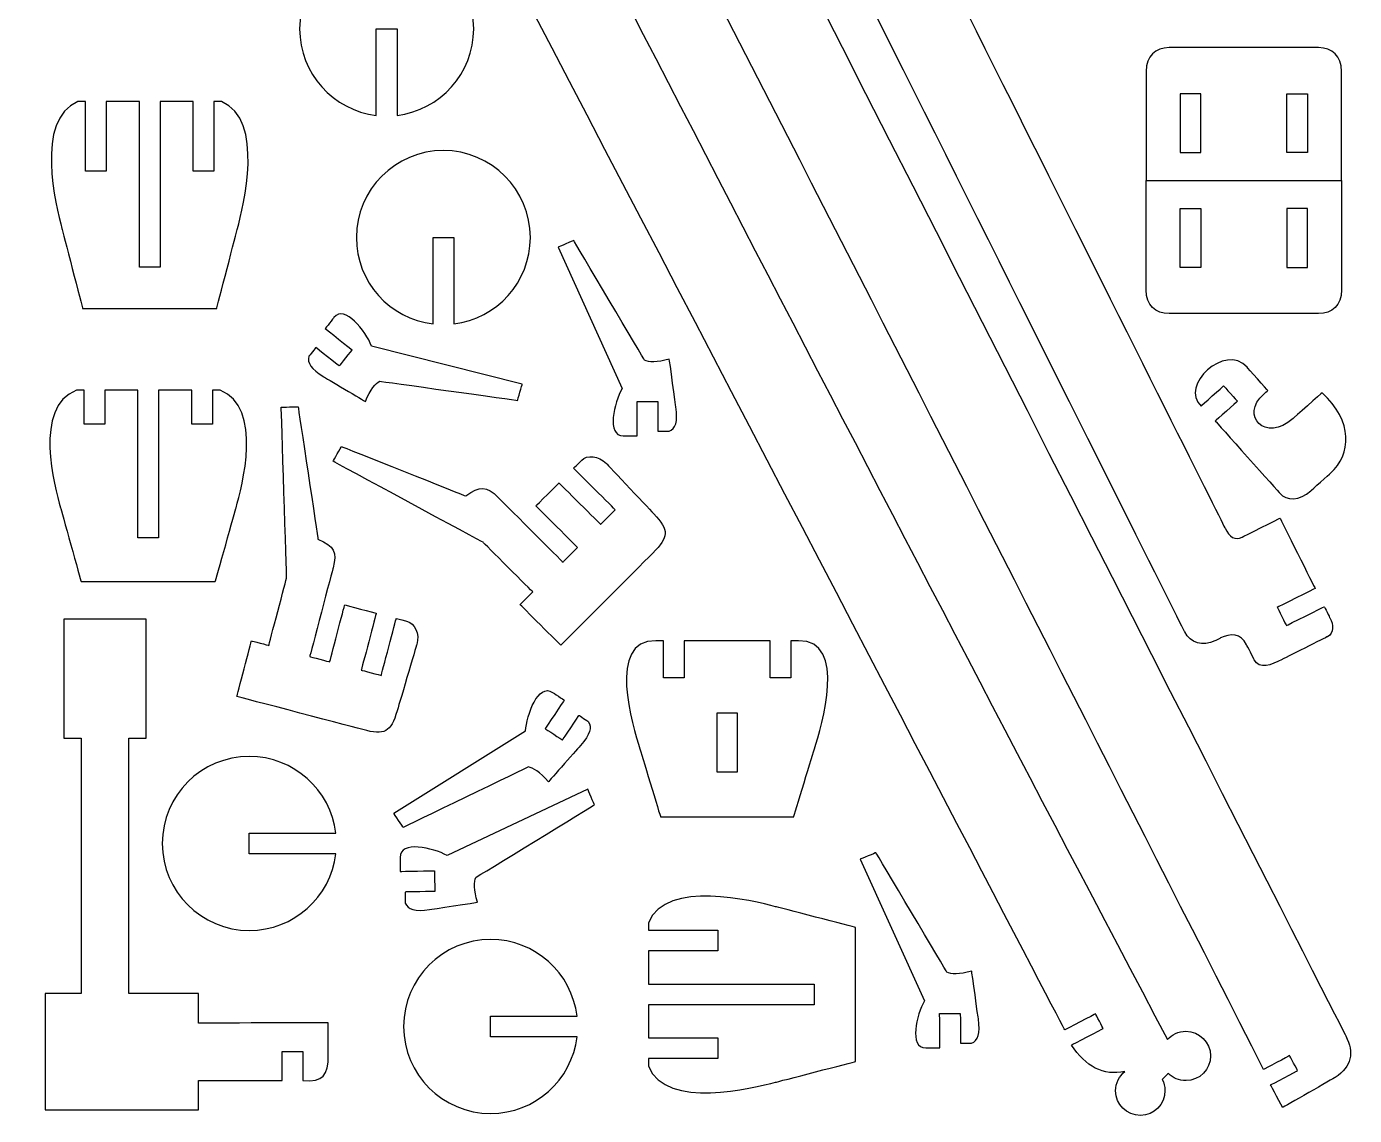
# Model space of a CAD drawing. Header units: centimetres. Extents: x -55.8 to 26.1, y 6.1 to 52.2.
# Drawn here: x -13.26 to 6.03, y 21.61 to 37.43 of the extents above; entities that cross this region are included whole.
import ezdxf

# ---------------------------------------------------------------- set-up
doc = ezdxf.new("R2010")
doc.units = ezdxf.units.CM
doc.header["$MEASUREMENT"] = 0
doc.layers.add('Camada 1', color=7, linetype='Continuous')

msp = doc.modelspace()

# ---------------------------------------------------------------- linework, layer by layer
at = {"layer": 'Camada 1', "color": 240, "lineweight": 25}
for points, knots in [([(-11.33277, 48.4016), (-9.77291, 48.03266), (-8.28973, 47.27766), (-7.00658, 45.08253), (-7.00658, 45.08253), (-7.00658, 45.08253), (-6.47346, 44.17518), (-6.47346, 44.17518), (-6.47346, 44.17518), (-6.47346, 44.17518), (-6.07547, 44.38625), (-6.07547, 44.38625), (-6.07547, 44.38625), (-6.07547, 44.38625), (-5.96004, 44.16864), (-5.96004, 44.16864), (-5.96004, 44.16864), (-5.96004, 44.16864), (-6.37458, 43.94872), (-6.37458, 43.94872), (-6.37458, 43.94872), (-2.65694, 36.74663), (1.04342, 29.49462), (4.71136, 22.27861), (4.71136, 22.27861), (4.71136, 22.27861), (5.08983, 22.47938), (5.08983, 22.47938), (5.08983, 22.47938), (5.08983, 22.47938), (5.20527, 22.26178), (5.20527, 22.26178), (5.20527, 22.26178), (5.20527, 22.26178), (4.81302, 22.05369), (4.81302, 22.05369), (4.81302, 22.05369), (4.81302, 22.05369), (4.98738, 21.72511), (4.98738, 21.72511), (4.98738, 21.72511), (4.98738, 21.72511), (5.74973, 22.16106), (5.74973, 22.16106), (5.74973, 22.16106), (5.99202, 22.3279), (6.03083, 22.51865), (5.9049, 22.76578), (5.9049, 22.76578), (5.9049, 22.76578), (-8.72822, 51.48552), (-8.72822, 51.48552), (-8.72822, 51.48552), (-9.09549, 52.23334), (-9.64828, 52.10548), (-10.14335, 51.38784), (-10.14335, 51.38784), (-10.14335, 51.38784), (-12.54517, 51.22202), (-12.54517, 51.22202), (-12.54517, 51.22202), (-13.25667, 51.17292), (-13.18968, 50.10288), (-12.60358, 49.89743), (-12.60358, 49.89743), (-12.49785, 49.87788), (-12.4415, 49.88263), (-12.41624, 49.93623), (-12.41624, 49.93623), (-12.41624, 49.93623), (-12.60182, 50.31631), (-12.60182, 50.31631), (-12.60182, 50.31631), (-12.60182, 50.31631), (-12.33197, 50.44808), (-12.33197, 50.44808), (-12.33197, 50.44808), (-12.33197, 50.44808), (-11.33277, 48.4016), (-11.33277, 48.4016)], [0, 0, 0, 0, 0.04761905, 0.04761905, 0.04761905, 0.04761906, 0.0952381, 0.0952381, 0.0952381, 0.09523811, 0.14285714, 0.14285714, 0.14285714, 0.14285715, 0.19047619, 0.19047619, 0.19047619, 0.1904762, 0.23809524, 0.23809524, 0.23809524, 0.23809525, 0.28571429, 0.28571429, 0.28571429, 0.2857143, 0.33333333, 0.33333333, 0.33333333, 0.33333334, 0.38095238, 0.38095238, 0.38095238, 0.38095239, 0.42857143, 0.42857143, 0.42857143, 0.42857144, 0.47619048, 0.47619048, 0.47619048, 0.47619049, 0.52380952, 0.52380952, 0.52380952, 0.52380953, 0.57142857, 0.57142857, 0.57142857, 0.57142858, 0.61904762, 0.61904762, 0.61904762, 0.61904763, 0.66666667, 0.66666667, 0.66666667, 0.66666668, 0.71428571, 0.71428571, 0.71428571, 0.71428572, 0.76190476, 0.76190476, 0.76190476, 0.76190477, 0.80952381, 0.80952381, 0.80952381, 0.80952382, 0.85714286, 0.85714286, 0.85714286, 0.85714287, 0.9047619, 0.9047619, 0.9047619, 0.90476191, 1, 1, 1, 1]), ([(3.3279, 22.22209), (3.39352, 22.15391), (3.48214, 22.11548), (3.58428, 22.11601), (3.58428, 22.11601), (3.78213, 22.11706), (3.94168, 22.27834), (3.94061, 22.47619), (3.94061, 22.47619), (3.93955, 22.67404), (3.77828, 22.83359), (3.58043, 22.83252), (3.58043, 22.83252), (3.58043, 22.83252), (3.58043, 22.83252), (3.58041, 22.83252), (3.58041, 22.83252), (3.47499, 22.83196), (3.38044, 22.78588), (3.31528, 22.71303), (3.31528, 22.71303), (-0.56723, 30.08043), (-4.42324, 37.53155), (-8.26699, 45.02157), (-8.26699, 45.02157), (-8.9216, 46.66151), (-10.44859, 47.74599), (-12.83653, 48.16803), (-12.83653, 48.16803), (-12.83653, 48.16803), (-12.00904, 46.50639), (-12.00904, 46.50639), (-12.00904, 46.50639), (-11.05936, 46.23144), (-10.14737, 45.69185), (-9.52958, 44.63225), (-9.52958, 44.63225), (-9.52958, 44.63225), (-9.00752, 44.90344), (-9.00752, 44.90344), (-9.00752, 44.90344), (-9.00752, 44.90344), (-8.89702, 44.69075), (-8.89702, 44.69075), (-8.89702, 44.69075), (-8.89702, 44.69075), (-9.4353, 44.41108), (-9.4353, 44.41108), (-9.4353, 44.41108), (-9.4353, 44.41108), (1.82338, 22.85337), (1.82338, 22.85337), (1.82338, 22.85337), (1.82338, 22.85337), (2.27045, 23.0856), (2.27045, 23.0856), (2.27045, 23.0856), (2.27045, 23.0856), (2.38096, 22.87291), (2.38096, 22.87291), (2.38096, 22.87291), (2.38096, 22.87291), (1.92045, 22.63365), (1.92045, 22.63365), (1.92045, 22.63365), (2.12581, 22.3241), (2.38131, 22.17997), (2.69582, 22.24898), (2.69582, 22.24898), (2.61399, 22.18295), (2.56174, 22.0815), (2.56235, 21.96807), (2.56235, 21.96807), (2.56341, 21.7702), (2.72467, 21.61067), (2.92253, 21.61173), (2.92253, 21.61173), (3.12039, 21.61279), (3.27992, 21.77405), (3.27883, 21.9719), (3.27883, 21.9719), (3.27883, 21.9719), (3.27883, 21.97192), (3.27883, 21.97192), (3.27883, 21.97192), (3.27883, 21.97192), (3.27883, 21.97194), (3.27883, 21.97194), (3.27883, 21.97194), (3.27883, 21.97194), (3.27883, 21.97196), (3.27883, 21.97196), (3.27883, 21.97196), (3.27853, 22.03041), (3.2642, 22.08552), (3.23914, 22.1341), (3.23914, 22.1341), (3.23914, 22.1341), (3.3279, 22.22209), (3.3279, 22.22209)], [0, 0, 0, 0, 0.03846154, 0.03846154, 0.03846154, 0.03846155, 0.07692308, 0.07692308, 0.07692308, 0.07692309, 0.11538462, 0.11538462, 0.11538462, 0.11538463, 0.15384615, 0.15384615, 0.15384615, 0.15384616, 0.19230769, 0.19230769, 0.19230769, 0.1923077, 0.23076923, 0.23076923, 0.23076923, 0.23076924, 0.26923077, 0.26923077, 0.26923077, 0.26923078, 0.30769231, 0.30769231, 0.30769231, 0.30769232, 0.34615385, 0.34615385, 0.34615385, 0.34615386, 0.38461538, 0.38461538, 0.38461538, 0.38461539, 0.42307692, 0.42307692, 0.42307692, 0.42307693, 0.46153846, 0.46153846, 0.46153846, 0.46153847, 0.5, 0.5, 0.5, 0.50000001, 0.53846154, 0.53846154, 0.53846154, 0.53846155, 0.57692308, 0.57692308, 0.57692308, 0.57692309, 0.61538462, 0.61538462, 0.61538462, 0.61538463, 0.65384615, 0.65384615, 0.65384615, 0.65384616, 0.69230769, 0.69230769, 0.69230769, 0.6923077, 0.73076923, 0.73076923, 0.73076923, 0.73076924, 0.76923077, 0.76923077, 0.76923077, 0.76923078, 0.80769231, 0.80769231, 0.80769231, 0.80769232, 0.84615385, 0.84615385, 0.84615385, 0.84615386, 0.88461538, 0.88461538, 0.88461538, 0.88461539, 0.92307692, 0.92307692, 0.92307692, 0.92307693, 1, 1, 1, 1]), ([(3.56535, 28.63245), (3.6451, 28.47317), (3.83006, 28.41743), (4.00305, 28.50402), (4.00305, 28.50402), (4.00305, 28.50402), (4.08653, 28.54584), (4.08653, 28.54584), (4.08653, 28.54584), (4.22598, 28.61565), (4.38134, 28.61513), (4.46502, 28.44807), (4.46502, 28.44807), (4.46502, 28.44807), (4.57507, 28.22832), (4.57507, 28.22832), (4.57507, 28.22832), (4.64994, 28.0788), (4.82229, 28.1549), (4.97886, 28.2333), (4.97886, 28.2333), (4.97886, 28.2333), (5.6396, 28.56411), (5.6396, 28.56411), (5.6396, 28.56411), (5.73919, 28.61396), (5.72776, 28.74064), (5.67409, 28.83694), (5.67409, 28.83694), (5.67409, 28.83694), (5.59251, 29.00024), (5.59251, 29.00024), (5.59251, 29.00024), (5.59251, 29.00024), (5.04275, 28.72501), (5.04275, 28.72501), (5.04275, 28.72501), (5.04275, 28.72501), (4.91004, 28.99009), (4.91004, 28.99009), (4.91004, 28.99009), (4.91004, 28.99009), (5.45981, 29.26535), (5.45981, 29.26535), (5.45981, 29.26535), (5.45981, 29.26535), (4.94926, 30.28589), (4.94926, 30.28589), (4.94926, 30.28589), (4.94926, 30.28589), (4.40204, 30.01193), (4.40204, 30.01193), (4.40204, 30.01193), (4.29427, 29.95798), (4.21614, 30.01111), (4.15215, 30.1389), (4.15215, 30.1389), (4.15215, 30.1389), (-1.50813, 41.44555), (-1.50813, 41.44555), (-1.50813, 41.44555), (-1.57209, 41.57335), (-1.56783, 41.66773), (-1.46004, 41.72169), (-1.46004, 41.72169), (-1.46004, 41.72169), (-0.91283, 41.99565), (-0.91283, 41.99565), (-0.91283, 41.99565), (-0.91283, 41.99565), (-1.42395, 43.01592), (-1.42395, 43.01592), (-1.42395, 43.01592), (-1.42395, 43.01592), (-1.97374, 42.74067), (-1.97374, 42.74067), (-1.97374, 42.74067), (-1.97374, 42.74067), (-2.10647, 43.00578), (-2.10647, 43.00578), (-2.10647, 43.00578), (-2.10647, 43.00578), (-1.55667, 43.28102), (-1.55667, 43.28102), (-1.55667, 43.28102), (-1.55667, 43.28102), (-1.63853, 43.44419), (-1.63853, 43.44419), (-1.63853, 43.44419), (-1.68346, 43.54486), (-1.77805, 43.62989), (-1.87764, 43.58004), (-1.87764, 43.58004), (-1.87764, 43.58004), (-2.53836, 43.24926), (-2.53836, 43.24926), (-2.53836, 43.24926), (-2.69492, 43.17087), (-2.85916, 43.07846), (-2.78432, 42.92895), (-2.78432, 42.92895), (-2.78432, 42.92895), (-2.67432, 42.70916), (-2.67432, 42.70916), (-2.67432, 42.70916), (-2.59071, 42.54207), (-2.68342, 42.41735), (-2.82283, 42.34756), (-2.82283, 42.34756), (-2.82283, 42.34756), (-2.90632, 42.30575), (-2.90632, 42.30575), (-2.90632, 42.30575), (-3.07928, 42.21916), (-3.1455, 42.03765), (-3.06575, 41.87836), (-3.06575, 41.87836), (-3.06575, 41.87836), (3.56535, 28.63245), (3.56535, 28.63245)], [0, 0, 0, 0, 0.03225806, 0.03225806, 0.03225806, 0.03225807, 0.06451613, 0.06451613, 0.06451613, 0.06451614, 0.09677419, 0.09677419, 0.09677419, 0.0967742, 0.12903226, 0.12903226, 0.12903226, 0.12903227, 0.16129032, 0.16129032, 0.16129032, 0.16129033, 0.19354839, 0.19354839, 0.19354839, 0.1935484, 0.22580645, 0.22580645, 0.22580645, 0.22580646, 0.25806452, 0.25806452, 0.25806452, 0.25806453, 0.29032258, 0.29032258, 0.29032258, 0.29032259, 0.32258065, 0.32258065, 0.32258065, 0.32258066, 0.35483871, 0.35483871, 0.35483871, 0.35483872, 0.38709677, 0.38709677, 0.38709677, 0.38709678, 0.41935484, 0.41935484, 0.41935484, 0.41935485, 0.4516129, 0.4516129, 0.4516129, 0.45161291, 0.48387097, 0.48387097, 0.48387097, 0.48387098, 0.51612903, 0.51612903, 0.51612903, 0.51612904, 0.5483871, 0.5483871, 0.5483871, 0.54838711, 0.58064516, 0.58064516, 0.58064516, 0.58064517, 0.61290323, 0.61290323, 0.61290323, 0.61290324, 0.64516129, 0.64516129, 0.64516129, 0.6451613, 0.67741935, 0.67741935, 0.67741935, 0.67741936, 0.70967742, 0.70967742, 0.70967742, 0.70967743, 0.74193548, 0.74193548, 0.74193548, 0.74193549, 0.77419355, 0.77419355, 0.77419355, 0.77419356, 0.80645161, 0.80645161, 0.80645161, 0.80645162, 0.83870968, 0.83870968, 0.83870968, 0.83870969, 0.87096774, 0.87096774, 0.87096774, 0.87096775, 0.90322581, 0.90322581, 0.90322581, 0.90322582, 0.93548387, 0.93548387, 0.93548387, 0.93548388, 1, 1, 1, 1]), ([(-8.17626, 36.13642), (-8.8037, 36.21035), (-9.28989, 36.74404), (-9.28989, 37.39139), (-9.28989, 37.39139), (-9.28989, 38.08935), (-8.72407, 38.65516), (-8.02612, 38.65516), (-8.02612, 38.65516), (-7.32817, 38.65516), (-6.76235, 38.08935), (-6.76235, 37.39139), (-6.76235, 37.39139), (-6.76235, 36.74423), (-7.24879, 36.21066), (-7.87595, 36.13644), (-7.87595, 36.13644), (-7.87595, 36.13644), (-7.87597, 37.39139), (-7.87597, 37.39139), (-7.87597, 37.39139), (-7.87597, 37.39139), (-8.17626, 37.39139), (-8.17626, 37.39139), (-8.17626, 37.39139), (-8.17626, 37.39139), (-8.17626, 36.13642), (-8.17626, 36.13642)], [0, 0, 0, 0, 0.125, 0.125, 0.125, 0.12500001, 0.25, 0.25, 0.25, 0.25000001, 0.375, 0.375, 0.375, 0.37500001, 0.5, 0.5, 0.5, 0.50000001, 0.625, 0.625, 0.625, 0.62500001, 0.75, 0.75, 0.75, 0.75000001, 1, 1, 1, 1]), ([(5.50928, 37.11982), (5.70811, 37.11982), (5.84308, 37.0016), (5.84308, 36.77422), (5.84308, 36.77422), (5.84308, 36.77422), (5.84308, 35.18793), (5.84308, 35.18793), (5.84308, 35.18793), (5.84308, 35.18793), (3.00483, 35.18793), (3.00483, 35.18793), (3.00483, 35.18793), (3.00483, 35.18793), (3.00483, 36.77422), (3.00483, 36.77422), (3.00483, 36.77422), (3.00483, 37.0016), (3.13982, 37.11982), (3.33865, 37.11982), (3.33865, 37.11982), (3.33865, 37.11982), (5.50928, 37.11982), (5.50928, 37.11982)], [0, 0, 0, 0, 0.14285714, 0.14285714, 0.14285714, 0.14285715, 0.28571429, 0.28571429, 0.28571429, 0.2857143, 0.42857143, 0.42857143, 0.42857143, 0.42857144, 0.57142857, 0.57142857, 0.57142857, 0.57142858, 0.71428571, 0.71428571, 0.71428571, 0.71428572, 1, 1, 1, 1]), ([(-11.31804, 36.33752), (-11.31804, 36.33752), (-10.83675, 36.33752), (-10.83675, 36.33752), (-10.83675, 36.33752), (-10.83675, 36.33752), (-10.83675, 35.32706), (-10.83675, 35.32706), (-10.83675, 35.32706), (-10.83675, 35.32706), (-10.53637, 35.32706), (-10.53637, 35.32706), (-10.53637, 35.32706), (-10.53637, 35.32706), (-10.53637, 36.33752), (-10.53637, 36.33752), (-10.53637, 36.33752), (-10.53637, 36.33752), (-10.42551, 36.33752), (-10.42551, 36.33752), (-10.42551, 36.33752), (-9.78955, 36.07232), (-10.11076, 34.81042), (-10.1934, 34.49103), (-10.1934, 34.49103), (-10.1934, 34.49103), (-10.49408, 33.32911), (-10.49408, 33.32911), (-10.49408, 33.32911), (-10.49408, 33.32911), (-12.44229, 33.32911), (-12.44229, 33.32911), (-12.44229, 33.32911), (-12.44229, 33.32911), (-12.74298, 34.49103), (-12.74298, 34.49103), (-12.74298, 34.49103), (-12.82564, 34.81042), (-13.14685, 36.07232), (-12.51088, 36.33752), (-12.51088, 36.33752), (-12.51088, 36.33752), (-12.40001, 36.33752), (-12.40001, 36.33752), (-12.40001, 36.33752), (-12.40001, 36.33752), (-12.40001, 35.32706), (-12.40001, 35.32706), (-12.40001, 35.32706), (-12.40001, 35.32706), (-12.09963, 35.32706), (-12.09963, 35.32706), (-12.09963, 35.32706), (-12.09963, 35.32706), (-12.09963, 36.33752), (-12.09963, 36.33752), (-12.09963, 36.33752), (-12.09963, 36.33752), (-11.61834, 36.33752), (-11.61834, 36.33752), (-11.61834, 36.33752), (-11.61834, 36.33752), (-11.61834, 33.93005), (-11.61834, 33.93005), (-11.61834, 33.93005), (-11.61834, 33.93005), (-11.31804, 33.93005), (-11.31804, 33.93005), (-11.31804, 33.93005), (-11.31804, 33.93005), (-11.31804, 36.33752), (-11.31804, 36.33752)], [0, 0, 0, 0, 0.05263158, 0.05263158, 0.05263158, 0.05263159, 0.10526316, 0.10526316, 0.10526316, 0.10526317, 0.15789474, 0.15789474, 0.15789474, 0.15789475, 0.21052632, 0.21052632, 0.21052632, 0.21052633, 0.26315789, 0.26315789, 0.26315789, 0.2631579, 0.31578947, 0.31578947, 0.31578947, 0.31578948, 0.36842105, 0.36842105, 0.36842105, 0.36842106, 0.42105263, 0.42105263, 0.42105263, 0.42105264, 0.47368421, 0.47368421, 0.47368421, 0.47368422, 0.52631579, 0.52631579, 0.52631579, 0.5263158, 0.57894737, 0.57894737, 0.57894737, 0.57894738, 0.63157895, 0.63157895, 0.63157895, 0.63157896, 0.68421053, 0.68421053, 0.68421053, 0.68421054, 0.73684211, 0.73684211, 0.73684211, 0.73684212, 0.78947368, 0.78947368, 0.78947368, 0.78947369, 0.84210526, 0.84210526, 0.84210526, 0.84210527, 0.89473684, 0.89473684, 0.89473684, 0.89473685, 1, 1, 1, 1]), ([(3.50089, 35.59447), (3.50089, 35.59447), (3.50089, 36.4491), (3.50089, 36.4491), (3.50089, 36.4491), (3.50089, 36.4491), (3.80118, 36.4491), (3.80118, 36.4491), (3.80118, 36.4491), (3.80118, 36.4491), (3.80118, 35.59447), (3.80118, 35.59447), (3.80118, 35.59447), (3.80118, 35.59447), (3.50089, 35.59447), (3.50089, 35.59447)], [0, 0, 0, 0, 0.2, 0.2, 0.2, 0.20000001, 0.4, 0.4, 0.4, 0.40000001, 0.6, 0.6, 0.6, 0.60000001, 1, 1, 1, 1]), ([(5.34706, 35.59447), (5.34706, 35.59447), (5.34706, 36.4491), (5.34706, 36.4491), (5.34706, 36.4491), (5.34706, 36.4491), (5.04676, 36.4491), (5.04676, 36.4491), (5.04676, 36.4491), (5.04676, 36.4491), (5.04676, 35.59447), (5.04676, 35.59447), (5.04676, 35.59447), (5.04676, 35.59447), (5.34706, 35.59447), (5.34706, 35.59447)], [0, 0, 0, 0, 0.2, 0.2, 0.2, 0.20000001, 0.4, 0.4, 0.4, 0.40000001, 0.6, 0.6, 0.6, 0.60000001, 1, 1, 1, 1]), ([(-7.35277, 33.10647), (-7.98021, 33.18039), (-8.46639, 33.7141), (-8.46639, 34.36144), (-8.46639, 34.36144), (-8.46639, 35.05939), (-7.90057, 35.62521), (-7.20262, 35.62521), (-7.20262, 35.62521), (-6.50467, 35.62521), (-5.93885, 35.05939), (-5.93885, 34.36144), (-5.93885, 34.36144), (-5.93885, 33.71429), (-6.42529, 33.18071), (-7.05247, 33.10649), (-7.05247, 33.10649), (-7.05247, 33.10649), (-7.05248, 34.36144), (-7.05248, 34.36144), (-7.05248, 34.36144), (-7.05248, 34.36144), (-7.35277, 34.36144), (-7.35277, 34.36144), (-7.35277, 34.36144), (-7.35277, 34.36144), (-7.35277, 33.10647), (-7.35277, 33.10647)], [0, 0, 0, 0, 0.125, 0.125, 0.125, 0.12500001, 0.25, 0.25, 0.25, 0.25000001, 0.375, 0.375, 0.375, 0.37500001, 0.5, 0.5, 0.5, 0.50000001, 0.625, 0.625, 0.625, 0.62500001, 0.75, 0.75, 0.75, 0.75000001, 1, 1, 1, 1]), ([(5.50928, 33.25604), (5.70811, 33.25604), (5.84308, 33.37425), (5.84308, 33.60162), (5.84308, 33.60162), (5.84308, 33.60162), (5.84308, 35.18793), (5.84308, 35.18793), (5.84308, 35.18793), (5.84308, 35.18793), (3.00483, 35.18793), (3.00483, 35.18793), (3.00483, 35.18793), (3.00483, 35.18793), (3.00483, 33.60162), (3.00483, 33.60162), (3.00483, 33.60162), (3.00483, 33.37425), (3.13982, 33.25604), (3.33865, 33.25604), (3.33865, 33.25604), (3.33865, 33.25604), (5.50928, 33.25604), (5.50928, 33.25604)], [0, 0, 0, 0, 0.14285714, 0.14285714, 0.14285714, 0.14285715, 0.28571429, 0.28571429, 0.28571429, 0.2857143, 0.42857143, 0.42857143, 0.42857143, 0.42857144, 0.57142857, 0.57142857, 0.57142857, 0.57142858, 0.71428571, 0.71428571, 0.71428571, 0.71428572, 1, 1, 1, 1]), ([(3.50089, 34.78137), (3.50089, 34.78137), (3.50089, 33.92676), (3.50089, 33.92676), (3.50089, 33.92676), (3.50089, 33.92676), (3.80118, 33.92676), (3.80118, 33.92676), (3.80118, 33.92676), (3.80118, 33.92676), (3.80118, 34.78137), (3.80118, 34.78137), (3.80118, 34.78137), (3.80118, 34.78137), (3.50089, 34.78137), (3.50089, 34.78137)], [0, 0, 0, 0, 0.2, 0.2, 0.2, 0.20000001, 0.4, 0.4, 0.4, 0.40000001, 0.6, 0.6, 0.6, 0.60000001, 1, 1, 1, 1]), ([(5.34706, 34.78137), (5.34706, 34.78137), (5.34706, 33.92676), (5.34706, 33.92676), (5.34706, 33.92676), (5.34706, 33.92676), (5.04676, 33.92676), (5.04676, 33.92676), (5.04676, 33.92676), (5.04676, 33.92676), (5.04676, 34.78137), (5.04676, 34.78137), (5.04676, 34.78137), (5.04676, 34.78137), (5.34706, 34.78137), (5.34706, 34.78137)], [0, 0, 0, 0, 0.2, 0.2, 0.2, 0.20000001, 0.4, 0.4, 0.4, 0.40000001, 0.6, 0.6, 0.6, 0.60000001, 1, 1, 1, 1]), ([(-4.60586, 32.16679), (-4.60586, 32.16679), (-5.53635, 34.22357), (-5.53635, 34.22357), (-5.53635, 34.22357), (-5.53635, 34.22357), (-5.30846, 34.3173), (-5.30846, 34.3173), (-5.30846, 34.3173), (-5.30846, 34.3173), (-4.28059, 32.57842), (-4.28059, 32.57842), (-4.28059, 32.57842), (-4.22154, 32.55176), (-4.10177, 32.54341), (-3.92039, 32.59685), (-3.92039, 32.59685), (-3.92039, 32.59685), (-3.8243, 31.90054), (-3.8243, 31.90054), (-3.8243, 31.90054), (-3.7947, 31.68595), (-3.82976, 31.58505), (-3.92381, 31.54745), (-3.92381, 31.54745), (-3.92381, 31.54745), (-4.08512, 31.54706), (-4.08512, 31.54706), (-4.08512, 31.54706), (-4.08512, 31.54706), (-4.08633, 31.97915), (-4.08633, 31.97915), (-4.08633, 31.97915), (-4.08633, 31.97915), (-4.38662, 31.97831), (-4.38662, 31.97831), (-4.38662, 31.97831), (-4.38662, 31.97831), (-4.38523, 31.48251), (-4.38523, 31.48251), (-4.38523, 31.48251), (-4.38523, 31.48251), (-4.58925, 31.48195), (-4.58925, 31.48195), (-4.58925, 31.48195), (-4.83817, 31.48125), (-4.72281, 31.96631), (-4.60586, 32.16679)], [0, 0, 0, 0, 0.07692308, 0.07692308, 0.07692308, 0.07692309, 0.15384615, 0.15384615, 0.15384615, 0.15384616, 0.23076923, 0.23076923, 0.23076923, 0.23076924, 0.30769231, 0.30769231, 0.30769231, 0.30769232, 0.38461538, 0.38461538, 0.38461538, 0.38461539, 0.46153846, 0.46153846, 0.46153846, 0.46153847, 0.53846154, 0.53846154, 0.53846154, 0.53846155, 0.61538462, 0.61538462, 0.61538462, 0.61538463, 0.69230769, 0.69230769, 0.69230769, 0.6923077, 0.76923077, 0.76923077, 0.76923077, 0.76923078, 0.84615385, 0.84615385, 0.84615385, 0.84615386, 1, 1, 1, 1]), ([(-8.24542, 32.78574), (-8.24542, 32.78574), (-6.05671, 32.23283), (-6.05671, 32.23283), (-6.05671, 32.23283), (-6.05671, 32.23283), (-6.12528, 31.99615), (-6.12528, 31.99615), (-6.12528, 31.99615), (-6.12528, 31.99615), (-8.12591, 32.27487), (-8.12591, 32.27487), (-8.12591, 32.27487), (-8.18355, 32.24526), (-8.26469, 32.15677), (-8.33583, 31.98158), (-8.33583, 31.98158), (-8.33583, 31.98158), (-8.94048, 32.34005), (-8.94048, 32.34005), (-8.94048, 32.34005), (-9.12679, 32.45054), (-9.18392, 32.54079), (-9.15474, 32.63778), (-9.15474, 32.63778), (-9.15474, 32.63778), (-9.05458, 32.76423), (-9.05458, 32.76423), (-9.05458, 32.76423), (-9.05458, 32.76423), (-8.71577, 32.4961), (-8.71577, 32.4961), (-8.71577, 32.4961), (-8.71577, 32.4961), (-8.52942, 32.73156), (-8.52942, 32.73156), (-8.52942, 32.73156), (-8.52942, 32.73156), (-8.91819, 33.03924), (-8.91819, 33.03924), (-8.91819, 33.03924), (-8.91819, 33.03924), (-8.79158, 33.19921), (-8.79158, 33.19921), (-8.79158, 33.19921), (-8.63709, 33.39442), (-8.32944, 33.00207), (-8.24542, 32.78574)], [0, 0, 0, 0, 0.07692308, 0.07692308, 0.07692308, 0.07692309, 0.15384615, 0.15384615, 0.15384615, 0.15384616, 0.23076923, 0.23076923, 0.23076923, 0.23076924, 0.30769231, 0.30769231, 0.30769231, 0.30769232, 0.38461538, 0.38461538, 0.38461538, 0.38461539, 0.46153846, 0.46153846, 0.46153846, 0.46153847, 0.53846154, 0.53846154, 0.53846154, 0.53846155, 0.61538462, 0.61538462, 0.61538462, 0.61538463, 0.69230769, 0.69230769, 0.69230769, 0.6923077, 0.76923077, 0.76923077, 0.76923077, 0.76923078, 0.84615385, 0.84615385, 0.84615385, 0.84615386, 1, 1, 1, 1]), ([(3.80224, 31.91356), (3.48364, 32.20491), (4.15192, 32.83615), (4.47141, 32.47858), (4.47141, 32.47858), (4.47141, 32.47858), (4.77337, 32.14063), (4.77337, 32.14063), (4.77337, 32.14063), (4.77337, 32.14063), (4.71511, 32.08867), (4.71511, 32.08867), (4.71511, 32.08867), (4.36056, 31.77694), (4.73993, 31.37451), (5.13916, 31.73125), (5.13916, 31.73125), (5.13916, 31.73125), (5.56016, 32.10742), (5.56016, 32.10742), (5.56016, 32.10742), (6.01846, 31.69802), (5.98545, 31.20934), (5.68148, 30.93772), (5.68148, 30.93772), (5.68148, 30.93772), (5.39568, 30.68237), (5.39568, 30.68237), (5.39568, 30.68237), (5.23038, 30.53466), (5.04697, 30.5362), (4.94627, 30.64893), (4.94627, 30.64893), (4.94627, 30.64893), (4.01016, 31.69663), (4.01016, 31.69663), (4.01016, 31.69663), (4.01016, 31.69663), (4.33045, 31.98282), (4.33045, 31.98282), (4.33045, 31.98282), (4.33045, 31.98282), (4.13037, 32.20674), (4.13037, 32.20674), (4.13037, 32.20674), (4.13037, 32.20674), (3.80224, 31.91356), (3.80224, 31.91356)], [0, 0, 0, 0, 0.07692308, 0.07692308, 0.07692308, 0.07692309, 0.15384615, 0.15384615, 0.15384615, 0.15384616, 0.23076923, 0.23076923, 0.23076923, 0.23076924, 0.30769231, 0.30769231, 0.30769231, 0.30769232, 0.38461538, 0.38461538, 0.38461538, 0.38461539, 0.46153846, 0.46153846, 0.46153846, 0.46153847, 0.53846154, 0.53846154, 0.53846154, 0.53846155, 0.61538462, 0.61538462, 0.61538462, 0.61538463, 0.69230769, 0.69230769, 0.69230769, 0.6923077, 0.76923077, 0.76923077, 0.76923077, 0.76923078, 0.84615385, 0.84615385, 0.84615385, 0.84615386, 1, 1, 1, 1]), ([(-11.33877, 32.14327), (-11.33877, 32.14327), (-10.85749, 32.14327), (-10.85749, 32.14327), (-10.85749, 32.14327), (-10.85749, 32.14327), (-10.85749, 31.64878), (-10.85749, 31.64878), (-10.85749, 31.64878), (-10.85749, 31.64878), (-10.5571, 31.64878), (-10.5571, 31.64878), (-10.5571, 31.64878), (-10.5571, 31.64878), (-10.5571, 32.14327), (-10.5571, 32.14327), (-10.5571, 32.14327), (-10.5571, 32.14327), (-10.44625, 32.14327), (-10.44625, 32.14327), (-10.44625, 32.14327), (-9.81027, 31.89827), (-10.13149, 30.73248), (-10.21414, 30.43741), (-10.21414, 30.43741), (-10.21414, 30.43741), (-10.51483, 29.36398), (-10.51483, 29.36398), (-10.51483, 29.36398), (-10.51483, 29.36398), (-12.46304, 29.36398), (-12.46304, 29.36398), (-12.46304, 29.36398), (-12.46304, 29.36398), (-12.7637, 30.43741), (-12.7637, 30.43741), (-12.7637, 30.43741), (-12.84636, 30.73248), (-13.16757, 31.89827), (-12.5316, 32.14327), (-12.5316, 32.14327), (-12.5316, 32.14327), (-12.42075, 32.14327), (-12.42075, 32.14327), (-12.42075, 32.14327), (-12.42075, 32.14327), (-12.42075, 31.64878), (-12.42075, 31.64878), (-12.42075, 31.64878), (-12.42075, 31.64878), (-12.12036, 31.64878), (-12.12036, 31.64878), (-12.12036, 31.64878), (-12.12036, 31.64878), (-12.12036, 32.14327), (-12.12036, 32.14327), (-12.12036, 32.14327), (-12.12036, 32.14327), (-11.63907, 32.14327), (-11.63907, 32.14327), (-11.63907, 32.14327), (-11.63907, 32.14327), (-11.63907, 30.00169), (-11.63907, 30.00169), (-11.63907, 30.00169), (-11.63907, 30.00169), (-11.33877, 30.00169), (-11.33877, 30.00169), (-11.33877, 30.00169), (-11.33877, 30.00169), (-11.33877, 32.14327), (-11.33877, 32.14327)], [0, 0, 0, 0, 0.05263158, 0.05263158, 0.05263158, 0.05263159, 0.10526316, 0.10526316, 0.10526316, 0.10526317, 0.15789474, 0.15789474, 0.15789474, 0.15789475, 0.21052632, 0.21052632, 0.21052632, 0.21052633, 0.26315789, 0.26315789, 0.26315789, 0.2631579, 0.31578947, 0.31578947, 0.31578947, 0.31578948, 0.36842105, 0.36842105, 0.36842105, 0.36842106, 0.42105263, 0.42105263, 0.42105263, 0.42105264, 0.47368421, 0.47368421, 0.47368421, 0.47368422, 0.52631579, 0.52631579, 0.52631579, 0.5263158, 0.57894737, 0.57894737, 0.57894737, 0.57894738, 0.63157895, 0.63157895, 0.63157895, 0.63157896, 0.68421053, 0.68421053, 0.68421053, 0.68421054, 0.73684211, 0.73684211, 0.73684211, 0.73684212, 0.78947368, 0.78947368, 0.78947368, 0.78947369, 0.84210526, 0.84210526, 0.84210526, 0.84210527, 0.89473684, 0.89473684, 0.89473684, 0.89473685, 1, 1, 1, 1]), ([(-8.80548, 29.56202), (-8.7445, 29.79391), (-8.78551, 29.87627), (-9.02397, 29.98037), (-9.02397, 29.98037), (-9.02397, 29.98037), (-9.31203, 31.9019), (-9.31203, 31.9019), (-9.31203, 31.9019), (-9.31203, 31.9019), (-9.55844, 31.89931), (-9.55844, 31.89931), (-9.55844, 31.89931), (-9.55844, 31.89931), (-9.47873, 29.42326), (-9.47873, 29.42326), (-9.47873, 29.42326), (-9.47873, 29.42326), (-9.73758, 28.43786), (-9.73758, 28.43786), (-9.73758, 28.43786), (-9.73758, 28.43786), (-9.98962, 28.50405), (-9.98962, 28.50405), (-9.98962, 28.50405), (-9.98962, 28.50405), (-10.20209, 27.69516), (-10.20209, 27.69516), (-10.20209, 27.69516), (-10.20209, 27.69516), (-8.37281, 27.21465), (-8.37281, 27.21465), (-8.37281, 27.21465), (-8.054, 27.13091), (-7.96733, 27.17215), (-7.87328, 27.48929), (-7.87328, 27.48929), (-7.87328, 27.48929), (-7.58825, 28.45058), (-7.58825, 28.45058), (-7.58825, 28.45058), (-7.53966, 28.61456), (-7.62338, 28.75955), (-7.72566, 28.78641), (-7.72566, 28.78641), (-7.72566, 28.78641), (-7.8874, 28.8289), (-7.8874, 28.8289), (-7.8874, 28.8289), (-7.8874, 28.8289), (-8.10449, 28.0023), (-8.10449, 28.0023), (-8.10449, 28.0023), (-8.10449, 28.0023), (-8.39495, 28.07862), (-8.39495, 28.07862), (-8.39495, 28.07862), (-8.39495, 28.07862), (-8.17783, 28.90517), (-8.17783, 28.90517), (-8.17783, 28.90517), (-8.17783, 28.90517), (-8.63594, 29.02551), (-8.63594, 29.02551), (-8.63594, 29.02551), (-8.63594, 29.02551), (-8.85331, 28.19903), (-8.85331, 28.19903), (-8.85331, 28.19903), (-8.85331, 28.19903), (-9.14374, 28.27541), (-9.14374, 28.27541), (-9.14374, 28.27541), (-9.14374, 28.27541), (-8.80548, 29.56202), (-8.80548, 29.56202)], [0, 0, 0, 0, 0.05, 0.05, 0.05, 0.05000001, 0.1, 0.1, 0.1, 0.10000001, 0.15, 0.15, 0.15, 0.15000001, 0.2, 0.2, 0.2, 0.20000001, 0.25, 0.25, 0.25, 0.25000001, 0.3, 0.3, 0.3, 0.30000001, 0.35, 0.35, 0.35, 0.35000001, 0.4, 0.4, 0.4, 0.40000001, 0.45, 0.45, 0.45, 0.45000001, 0.5, 0.5, 0.5, 0.50000001, 0.55, 0.55, 0.55, 0.55000001, 0.6, 0.6, 0.6, 0.60000001, 0.65, 0.65, 0.65, 0.65000001, 0.7, 0.7, 0.7, 0.70000001, 0.75, 0.75, 0.75, 0.75000001, 0.8, 0.8, 0.8, 0.80000001, 0.85, 0.85, 0.85, 0.85000001, 0.9, 0.9, 0.9, 0.90000001, 1, 1, 1, 1]), ([(-6.40628, 30.58649), (-6.57596, 30.75591), (-6.66777, 30.76194), (-6.87777, 30.60829), (-6.87777, 30.60829), (-6.87777, 30.60829), (-8.68308, 31.32669), (-8.68308, 31.32669), (-8.68308, 31.32669), (-8.68308, 31.32669), (-8.80489, 31.11246), (-8.80489, 31.11246), (-8.80489, 31.11246), (-8.80489, 31.11246), (-6.62533, 29.93492), (-6.62533, 29.93492), (-6.62533, 29.93492), (-6.62533, 29.93492), (-5.90416, 29.2152), (-5.90416, 29.2152), (-5.90416, 29.2152), (-5.90416, 29.2152), (-6.08823, 29.03076), (-6.08823, 29.03076), (-6.08823, 29.03076), (-6.08823, 29.03076), (-5.49627, 28.43997), (-5.49627, 28.43997), (-5.49627, 28.43997), (-5.49627, 28.43997), (-4.16022, 29.77868), (-4.16022, 29.77868), (-4.16022, 29.77868), (-3.92737, 30.01198), (-3.91936, 30.10766), (-4.14606, 30.34855), (-4.14606, 30.34855), (-4.14606, 30.34855), (-4.83317, 31.07874), (-4.83317, 31.07874), (-4.83317, 31.07874), (-4.9504, 31.20327), (-5.11784, 31.20391), (-5.19253, 31.1291), (-5.19253, 31.1291), (-5.19253, 31.1291), (-5.31067, 31.01072), (-5.31067, 31.01072), (-5.31067, 31.01072), (-5.31067, 31.01072), (-4.70573, 30.40702), (-4.70573, 30.40702), (-4.70573, 30.40702), (-4.70573, 30.40702), (-4.91786, 30.19447), (-4.91786, 30.19447), (-4.91786, 30.19447), (-4.91786, 30.19447), (-5.52279, 30.79817), (-5.52279, 30.79817), (-5.52279, 30.79817), (-5.52279, 30.79817), (-5.85737, 30.46293), (-5.85737, 30.46293), (-5.85737, 30.46293), (-5.85737, 30.46293), (-5.25267, 29.85905), (-5.25267, 29.85905), (-5.25267, 29.85905), (-5.25267, 29.85905), (-5.46485, 29.64654), (-5.46485, 29.64654), (-5.46485, 29.64654), (-5.46485, 29.64654), (-6.40628, 30.58649), (-6.40628, 30.58649)], [0, 0, 0, 0, 0.05, 0.05, 0.05, 0.05000001, 0.1, 0.1, 0.1, 0.10000001, 0.15, 0.15, 0.15, 0.15000001, 0.2, 0.2, 0.2, 0.20000001, 0.25, 0.25, 0.25, 0.25000001, 0.3, 0.3, 0.3, 0.30000001, 0.35, 0.35, 0.35, 0.35000001, 0.4, 0.4, 0.4, 0.40000001, 0.45, 0.45, 0.45, 0.45000001, 0.5, 0.5, 0.5, 0.50000001, 0.55, 0.55, 0.55, 0.55000001, 0.6, 0.6, 0.6, 0.60000001, 0.65, 0.65, 0.65, 0.65000001, 0.7, 0.7, 0.7, 0.70000001, 0.75, 0.75, 0.75, 0.75000001, 0.8, 0.8, 0.8, 0.80000001, 0.85, 0.85, 0.85, 0.85000001, 0.9, 0.9, 0.9, 0.90000001, 1, 1, 1, 1]), ([(-11.77139, 23.38), (-11.77139, 23.38), (-10.75932, 23.38), (-10.75932, 23.38), (-10.75932, 23.38), (-10.75932, 23.38), (-10.75974, 22.95219), (-10.75974, 22.95219), (-10.75974, 22.95219), (-10.75974, 22.95219), (-8.87399, 22.9556), (-8.87399, 22.9556), (-8.87399, 22.9556), (-8.87399, 22.9556), (-8.87399, 22.48876), (-8.87399, 22.48876), (-8.87399, 22.48876), (-8.87399, 22.1893), (-8.94742, 22.09258), (-9.24555, 22.11716), (-9.24555, 22.11716), (-9.24555, 22.11716), (-9.24555, 22.54044), (-9.24555, 22.54044), (-9.24555, 22.54044), (-9.24555, 22.54044), (-9.54593, 22.54044), (-9.54593, 22.54044), (-9.54593, 22.54044), (-9.54593, 22.54044), (-9.54593, 22.11716), (-9.54593, 22.11716), (-9.54593, 22.11716), (-9.54593, 22.11716), (-10.75932, 22.11716), (-10.75932, 22.11716), (-10.75932, 22.11716), (-10.75932, 22.11716), (-10.75932, 21.69191), (-10.75932, 21.69191), (-10.75932, 21.69191), (-10.75932, 21.69191), (-12.98616, 21.69191), (-12.98616, 21.69191), (-12.98616, 21.69191), (-12.98616, 21.69191), (-12.98616, 23.38), (-12.98616, 23.38), (-12.98616, 23.38), (-12.98616, 23.38), (-12.46216, 23.38), (-12.46216, 23.38), (-12.46216, 23.38), (-12.46216, 23.38), (-12.46216, 27.08922), (-12.46216, 27.08922), (-12.46216, 27.08922), (-12.46216, 27.08922), (-12.7152, 27.08922), (-12.7152, 27.08922), (-12.7152, 27.08922), (-12.7152, 27.08922), (-12.7152, 28.81659), (-12.7152, 28.81659), (-12.7152, 28.81659), (-12.7152, 28.81659), (-11.52012, 28.81659), (-11.52012, 28.81659), (-11.52012, 28.81659), (-11.52012, 28.81659), (-11.52012, 27.08922), (-11.52012, 27.08922), (-11.52012, 27.08922), (-11.52012, 27.08922), (-11.77139, 27.08922), (-11.77139, 27.08922), (-11.77139, 27.08922), (-11.77139, 27.08922), (-11.77139, 23.38), (-11.77139, 23.38)], [0, 0, 0, 0, 0.04761905, 0.04761905, 0.04761905, 0.04761906, 0.0952381, 0.0952381, 0.0952381, 0.09523811, 0.14285714, 0.14285714, 0.14285714, 0.14285715, 0.19047619, 0.19047619, 0.19047619, 0.1904762, 0.23809524, 0.23809524, 0.23809524, 0.23809525, 0.28571429, 0.28571429, 0.28571429, 0.2857143, 0.33333333, 0.33333333, 0.33333333, 0.33333334, 0.38095238, 0.38095238, 0.38095238, 0.38095239, 0.42857143, 0.42857143, 0.42857143, 0.42857144, 0.47619048, 0.47619048, 0.47619048, 0.47619049, 0.52380952, 0.52380952, 0.52380952, 0.52380953, 0.57142857, 0.57142857, 0.57142857, 0.57142858, 0.61904762, 0.61904762, 0.61904762, 0.61904763, 0.66666667, 0.66666667, 0.66666667, 0.66666668, 0.71428571, 0.71428571, 0.71428571, 0.71428572, 0.76190476, 0.76190476, 0.76190476, 0.76190477, 0.80952381, 0.80952381, 0.80952381, 0.80952382, 0.85714286, 0.85714286, 0.85714286, 0.85714287, 0.9047619, 0.9047619, 0.9047619, 0.90476191, 1, 1, 1, 1]), ([(-2.45654, 28.50422), (-2.45654, 28.50422), (-2.45654, 27.96794), (-2.45654, 27.96794), (-2.45654, 27.96794), (-2.45654, 27.96794), (-2.15617, 27.96794), (-2.15617, 27.96794), (-2.15617, 27.96794), (-2.15617, 27.96794), (-2.15617, 28.50422), (-2.15617, 28.50422), (-2.15617, 28.50422), (-2.15617, 28.50422), (-2.0453, 28.50422), (-2.0453, 28.50422), (-2.0453, 28.50422), (-1.32228, 28.51904), (-1.71375, 27.26066), (-1.8132, 26.93381), (-1.8132, 26.93381), (-1.8132, 26.93381), (-2.11388, 25.94561), (-2.11388, 25.94561), (-2.11388, 25.94561), (-2.11388, 25.94561), (-4.0476, 25.94561), (-4.0476, 25.94561), (-4.0476, 25.94561), (-4.0476, 25.94561), (-4.34828, 26.93381), (-4.34828, 26.93381), (-4.34828, 26.93381), (-4.44773, 27.26064), (-4.83919, 28.51904), (-4.11617, 28.50422), (-4.11617, 28.50422), (-4.11617, 28.50422), (-4.00533, 28.50422), (-4.00533, 28.50422), (-4.00533, 28.50422), (-4.00533, 28.50422), (-4.00533, 27.96794), (-4.00533, 27.96794), (-4.00533, 27.96794), (-4.00533, 27.96794), (-3.70493, 27.96794), (-3.70493, 27.96794), (-3.70493, 27.96794), (-3.70493, 27.96794), (-3.70493, 28.50422), (-3.70493, 28.50422), (-3.70493, 28.50422), (-3.70493, 28.50422), (-2.45654, 28.50422), (-2.45654, 28.50422)], [0, 0, 0, 0, 0.06666667, 0.06666667, 0.06666667, 0.06666668, 0.13333333, 0.13333333, 0.13333333, 0.13333334, 0.2, 0.2, 0.2, 0.20000001, 0.26666667, 0.26666667, 0.26666667, 0.26666668, 0.33333333, 0.33333333, 0.33333333, 0.33333334, 0.4, 0.4, 0.4, 0.40000001, 0.46666667, 0.46666667, 0.46666667, 0.46666668, 0.53333333, 0.53333333, 0.53333333, 0.53333334, 0.6, 0.6, 0.6, 0.60000001, 0.66666667, 0.66666667, 0.66666667, 0.66666668, 0.73333333, 0.73333333, 0.73333333, 0.73333334, 0.8, 0.8, 0.8, 0.80000001, 0.86666667, 0.86666667, 0.86666667, 0.86666668, 1, 1, 1, 1]), ([(-6.00956, 27.19486), (-6.00956, 27.19486), (-7.92428, 25.99906), (-7.92428, 25.99906), (-7.92428, 25.99906), (-7.92428, 25.99906), (-7.7866, 25.79469), (-7.7866, 25.79469), (-7.7866, 25.79469), (-7.7866, 25.79469), (-5.96709, 26.67193), (-5.96709, 26.67193), (-5.96709, 26.67193), (-5.90316, 26.6614), (-5.79884, 26.60195), (-5.67754, 26.4569), (-5.67754, 26.4569), (-5.67754, 26.4569), (-5.2115, 26.98312), (-5.2115, 26.98312), (-5.2115, 26.98312), (-5.06789, 27.14528), (-5.04111, 27.24871), (-5.09857, 27.33212), (-5.09857, 27.33212), (-5.09857, 27.33212), (-5.23259, 27.42189), (-5.23259, 27.42189), (-5.23259, 27.42189), (-5.23259, 27.42189), (-5.47314, 27.06296), (-5.47314, 27.06296), (-5.47314, 27.06296), (-5.47314, 27.06296), (-5.7226, 27.23015), (-5.7226, 27.23015), (-5.7226, 27.23015), (-5.7226, 27.23015), (-5.44656, 27.64199), (-5.44656, 27.64199), (-5.44656, 27.64199), (-5.44656, 27.64199), (-5.61603, 27.75559), (-5.61603, 27.75559), (-5.61603, 27.75559), (-5.82281, 27.89417), (-5.99572, 27.42653), (-6.00956, 27.19486)], [0, 0, 0, 0, 0.07692308, 0.07692308, 0.07692308, 0.07692309, 0.15384615, 0.15384615, 0.15384615, 0.15384616, 0.23076923, 0.23076923, 0.23076923, 0.23076924, 0.30769231, 0.30769231, 0.30769231, 0.30769232, 0.38461538, 0.38461538, 0.38461538, 0.38461539, 0.46153846, 0.46153846, 0.46153846, 0.46153847, 0.53846154, 0.53846154, 0.53846154, 0.53846155, 0.61538462, 0.61538462, 0.61538462, 0.61538463, 0.69230769, 0.69230769, 0.69230769, 0.6923077, 0.76923077, 0.76923077, 0.76923077, 0.76923078, 0.84615385, 0.84615385, 0.84615385, 0.84615386, 1, 1, 1, 1]), ([(-2.9306, 27.45392), (-2.9306, 27.45392), (-2.9306, 26.59931), (-2.9306, 26.59931), (-2.9306, 26.59931), (-2.9306, 26.59931), (-3.23089, 26.59931), (-3.23089, 26.59931), (-3.23089, 26.59931), (-3.23089, 26.59931), (-3.23089, 27.45392), (-3.23089, 27.45392), (-3.23089, 27.45392), (-3.23089, 27.45392), (-2.9306, 27.45392), (-2.9306, 27.45392)], [0, 0, 0, 0, 0.2, 0.2, 0.2, 0.20000001, 0.4, 0.4, 0.4, 0.40000001, 0.6, 0.6, 0.6, 0.60000001, 1, 1, 1, 1]), ([(-8.76599, 25.41072), (-8.83992, 24.78328), (-9.37361, 24.2971), (-10.02096, 24.2971), (-10.02096, 24.2971), (-10.71892, 24.2971), (-11.28474, 24.86292), (-11.28474, 25.56087), (-11.28474, 25.56087), (-11.28474, 26.25882), (-10.71892, 26.82463), (-10.02096, 26.82463), (-10.02096, 26.82463), (-9.3738, 26.82463), (-8.84023, 26.3382), (-8.76601, 25.71103), (-8.76601, 25.71103), (-8.76601, 25.71103), (-10.02096, 25.71101), (-10.02096, 25.71101), (-10.02096, 25.71101), (-10.02096, 25.71101), (-10.02096, 25.41072), (-10.02096, 25.41072), (-10.02096, 25.41072), (-10.02096, 25.41072), (-8.76599, 25.41072), (-8.76599, 25.41072)], [0, 0, 0, 0, 0.125, 0.125, 0.125, 0.12500001, 0.25, 0.25, 0.25, 0.25000001, 0.375, 0.375, 0.375, 0.37500001, 0.5, 0.5, 0.5, 0.50000001, 0.625, 0.625, 0.625, 0.62500001, 0.75, 0.75, 0.75, 0.75000001, 1, 1, 1, 1]), ([(-7.1476, 25.38621), (-7.1476, 25.38621), (-5.10551, 26.34857), (-5.10551, 26.34857), (-5.10551, 26.34857), (-5.10551, 26.34857), (-5.00825, 26.12216), (-5.00825, 26.12216), (-5.00825, 26.12216), (-5.00825, 26.12216), (-6.73092, 25.06739), (-6.73092, 25.06739), (-6.73092, 25.06739), (-6.75669, 25.00792), (-6.76316, 24.88804), (-6.70693, 24.70751), (-6.70693, 24.70751), (-6.70693, 24.70751), (-7.40167, 24.60061), (-7.40167, 24.60061), (-7.40167, 24.60061), (-7.61577, 24.56769), (-7.71721, 24.60117), (-7.75624, 24.69462), (-7.75624, 24.69462), (-7.75624, 24.69462), (-7.75914, 24.85589), (-7.75914, 24.85589), (-7.75914, 24.85589), (-7.75914, 24.85589), (-7.32712, 24.86382), (-7.32712, 24.86382), (-7.32712, 24.86382), (-7.32712, 24.86382), (-7.33262, 25.16407), (-7.33262, 25.16407), (-7.33262, 25.16407), (-7.33262, 25.16407), (-7.82834, 25.15497), (-7.82834, 25.15497), (-7.82834, 25.15497), (-7.82834, 25.15497), (-7.83208, 25.35895), (-7.83208, 25.35895), (-7.83208, 25.35895), (-7.83664, 25.60783), (-7.34985, 25.50003), (-7.1476, 25.38621)], [0, 0, 0, 0, 0.07692308, 0.07692308, 0.07692308, 0.07692309, 0.15384615, 0.15384615, 0.15384615, 0.15384616, 0.23076923, 0.23076923, 0.23076923, 0.23076924, 0.30769231, 0.30769231, 0.30769231, 0.30769232, 0.38461538, 0.38461538, 0.38461538, 0.38461539, 0.46153846, 0.46153846, 0.46153846, 0.46153847, 0.53846154, 0.53846154, 0.53846154, 0.53846155, 0.61538462, 0.61538462, 0.61538462, 0.61538463, 0.69230769, 0.69230769, 0.69230769, 0.6923077, 0.76923077, 0.76923077, 0.76923077, 0.76923078, 0.84615385, 0.84615385, 0.84615385, 0.84615386, 1, 1, 1, 1]), ([(-0.21351, 23.27751), (-0.21351, 23.27751), (-1.14675, 25.33308), (-1.14675, 25.33308), (-1.14675, 25.33308), (-1.14675, 25.33308), (-0.91898, 25.42712), (-0.91898, 25.42712), (-0.91898, 25.42712), (-0.91898, 25.42712), (0.1112, 23.6896), (0.1112, 23.6896), (0.1112, 23.6896), (0.1703, 23.66301), (0.29007, 23.65483), (0.47139, 23.7085), (0.47139, 23.7085), (0.47139, 23.7085), (0.56841, 23.01231), (0.56841, 23.01231), (0.56841, 23.01231), (0.59828, 22.79778), (0.56338, 22.69681), (0.46937, 22.65911), (0.46937, 22.65911), (0.46937, 22.65911), (0.30807, 22.6585), (0.30807, 22.6585), (0.30807, 22.6585), (0.30807, 22.6585), (0.30626, 23.09059), (0.30626, 23.09059), (0.30626, 23.09059), (0.30626, 23.09059), (0.00598, 23.08934), (0.00598, 23.08934), (0.00598, 23.08934), (0.00598, 23.08934), (0.00804, 22.59356), (0.00804, 22.59356), (0.00804, 22.59356), (0.00804, 22.59356), (-0.19598, 22.5927), (-0.19598, 22.5927), (-0.19598, 22.5927), (-0.4449, 22.59168), (-0.33018, 23.07689), (-0.21351, 23.27751)], [0, 0, 0, 0, 0.07692308, 0.07692308, 0.07692308, 0.07692309, 0.15384615, 0.15384615, 0.15384615, 0.15384616, 0.23076923, 0.23076923, 0.23076923, 0.23076924, 0.30769231, 0.30769231, 0.30769231, 0.30769232, 0.38461538, 0.38461538, 0.38461538, 0.38461539, 0.46153846, 0.46153846, 0.46153846, 0.46153847, 0.53846154, 0.53846154, 0.53846154, 0.53846155, 0.61538462, 0.61538462, 0.61538462, 0.61538463, 0.69230769, 0.69230769, 0.69230769, 0.6923077, 0.76923077, 0.76923077, 0.76923077, 0.76923078, 0.84615385, 0.84615385, 0.84615385, 0.84615386, 1, 1, 1, 1]), ([(-4.22436, 23.51787), (-4.22436, 23.51787), (-4.22436, 23.99916), (-4.22436, 23.99916), (-4.22436, 23.99916), (-4.22436, 23.99916), (-3.21389, 23.99916), (-3.21389, 23.99916), (-3.21389, 23.99916), (-3.21389, 23.99916), (-3.21389, 24.29955), (-3.21389, 24.29955), (-3.21389, 24.29955), (-3.21389, 24.29955), (-4.22436, 24.29955), (-4.22436, 24.29955), (-4.22436, 24.29955), (-4.22436, 24.29955), (-4.22436, 24.4104), (-4.22436, 24.4104), (-4.22436, 24.4104), (-3.95916, 25.04638), (-2.69726, 24.72517), (-2.37787, 24.64252), (-2.37787, 24.64252), (-2.37787, 24.64252), (-1.21596, 24.34183), (-1.21596, 24.34183), (-1.21596, 24.34183), (-1.21596, 24.34183), (-1.21596, 22.39362), (-1.21596, 22.39362), (-1.21596, 22.39362), (-1.21596, 22.39362), (-2.37787, 22.09294), (-2.37787, 22.09294), (-2.37787, 22.09294), (-2.69726, 22.01029), (-3.95916, 21.68908), (-4.22436, 22.32504), (-4.22436, 22.32504), (-4.22436, 22.32504), (-4.22436, 22.43591), (-4.22436, 22.43591), (-4.22436, 22.43591), (-4.22436, 22.43591), (-3.21389, 22.43591), (-3.21389, 22.43591), (-3.21389, 22.43591), (-3.21389, 22.43591), (-3.21389, 22.73628), (-3.21389, 22.73628), (-3.21389, 22.73628), (-3.21389, 22.73628), (-4.22436, 22.73628), (-4.22436, 22.73628), (-4.22436, 22.73628), (-4.22436, 22.73628), (-4.22436, 23.21758), (-4.22436, 23.21758), (-4.22436, 23.21758), (-4.22436, 23.21758), (-1.8169, 23.21758), (-1.8169, 23.21758), (-1.8169, 23.21758), (-1.8169, 23.21758), (-1.8169, 23.51787), (-1.8169, 23.51787), (-1.8169, 23.51787), (-1.8169, 23.51787), (-4.22436, 23.51787), (-4.22436, 23.51787)], [0, 0, 0, 0, 0.05263158, 0.05263158, 0.05263158, 0.05263159, 0.10526316, 0.10526316, 0.10526316, 0.10526317, 0.15789474, 0.15789474, 0.15789474, 0.15789475, 0.21052632, 0.21052632, 0.21052632, 0.21052633, 0.26315789, 0.26315789, 0.26315789, 0.2631579, 0.31578947, 0.31578947, 0.31578947, 0.31578948, 0.36842105, 0.36842105, 0.36842105, 0.36842106, 0.42105263, 0.42105263, 0.42105263, 0.42105264, 0.47368421, 0.47368421, 0.47368421, 0.47368422, 0.52631579, 0.52631579, 0.52631579, 0.5263158, 0.57894737, 0.57894737, 0.57894737, 0.57894738, 0.63157895, 0.63157895, 0.63157895, 0.63157896, 0.68421053, 0.68421053, 0.68421053, 0.68421054, 0.73684211, 0.73684211, 0.73684211, 0.73684212, 0.78947368, 0.78947368, 0.78947368, 0.78947369, 0.84210526, 0.84210526, 0.84210526, 0.84210527, 0.89473684, 0.89473684, 0.89473684, 0.89473685, 1, 1, 1, 1]), ([(-5.26123, 22.75258), (-5.33513, 22.12513), (-5.86883, 21.63896), (-6.51619, 21.63896), (-6.51619, 21.63896), (-7.21414, 21.63896), (-7.77995, 22.20476), (-7.77995, 22.90272), (-7.77995, 22.90272), (-7.77995, 23.60068), (-7.21414, 24.16649), (-6.51619, 24.16649), (-6.51619, 24.16649), (-5.86904, 24.16649), (-5.33546, 23.68005), (-5.26125, 23.05289), (-5.26125, 23.05289), (-5.26125, 23.05289), (-6.51619, 23.05287), (-6.51619, 23.05287), (-6.51619, 23.05287), (-6.51619, 23.05287), (-6.51619, 22.75258), (-6.51619, 22.75258), (-6.51619, 22.75258), (-6.51619, 22.75258), (-5.26123, 22.75258), (-5.26123, 22.75258)], [0, 0, 0, 0, 0.125, 0.125, 0.125, 0.12500001, 0.25, 0.25, 0.25, 0.25000001, 0.375, 0.375, 0.375, 0.37500001, 0.5, 0.5, 0.5, 0.50000001, 0.625, 0.625, 0.625, 0.62500001, 0.75, 0.75, 0.75, 0.75000001, 1, 1, 1, 1])]:
    msp.add_open_spline(points, degree=3, knots=knots, dxfattribs=at)

doc.saveas('drawing.dxf')
